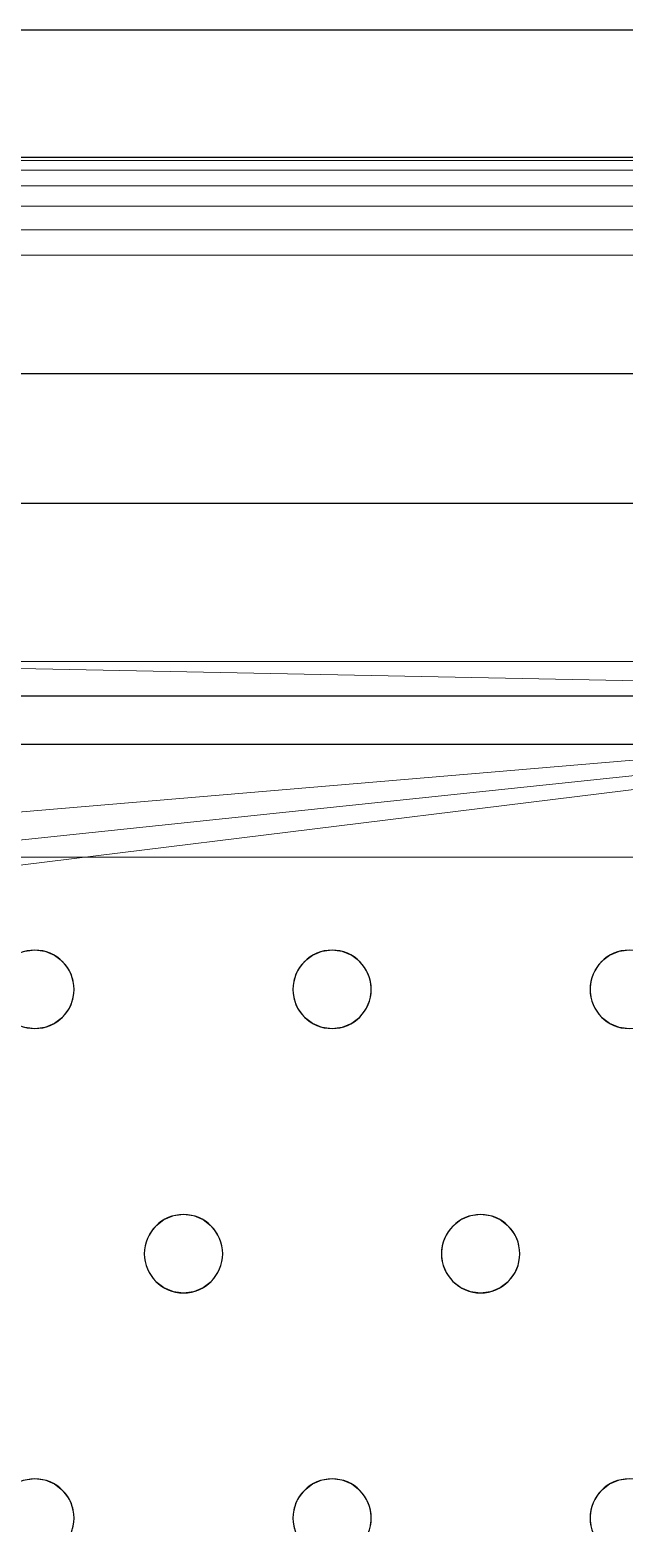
# Model space of a CAD drawing. Header units: millimetres. Extents: x -1 to 1201, y -701 to 1.
# Drawn here: x 938.3 to 998.9, y -152.5 to 0 of the extents above; entities that cross this region are included whole.
import ezdxf

# ---------------------------------------------------------------- set-up
doc = ezdxf.new("R2010")
doc.units = ezdxf.units.MM
for name, color, linetype in [('IQ_200_2D', 1, 'Continuous'), ('IQ_200_3D', 1, 'Continuous'), ('IQ_204_2D', 7, 'Continuous')]:
    doc.layers.add(name, color=color, linetype=linetype)

msp = doc.modelspace()

# ---------------------------------------------------------------- linework, layer by layer
at = {"layer": 'IQ_200_2D', "linetype": 'Continuous'}
msp.add_line((0, 0), (1200, 0), dxfattribs=at)
at = {"layer": 'IQ_200_3D', "lineweight": 18}
for points in [[(1144.5, -64.5, 750), (55.5, -64.5, 750), (55.5, -84.5, 750), (1144.5, -84.5, 750)], [(1144.5, -84.5, 650), (55.5, -84.5, 650), (55.5, -64.5, 650), (1144.5, -64.5, 650)], [(1144.5, -64.5, 650), (55.5, -64.5, 650), (55.5, -64.5, 750), (1144.5, -64.5, 750)], [(1075.65, -73, 890), (1075.65, -73, 888), (645.45, -73, 888), (645.45, -73, 890)], [(1144.5, -84.5, 750), (55.5, -84.5, 750), (55.5, -84.5, 650), (1144.5, -84.5, 650)]]:
    msp.add_3dface(points, dxfattribs=at)
for points, invisible_edges in [([(1075.65, -73, 890), (645.45, -73, 890), (847.78, -94, 890), (878.12, -94, 890)], 14), ([(847.78, -94, 888), (645.45, -73, 888), (1075.65, -73, 888), (878.12, -94, 888)], 13), ([(1075.65, -73, 890), (878.12, -94, 890), (908.45, -94, 890), (938.78, -94, 890)], 15), ([(908.45, -94, 888), (878.12, -94, 888), (1075.65, -73, 888), (938.78, -94, 888)], 15), ([(1075.65, -73, 890), (938.78, -94, 890), (969.12, -94, 890), (999.45, -94, 890)], 15), ([(969.12, -94, 888), (938.78, -94, 888), (1075.65, -73, 888), (999.45, -94, 888)], 15), ([(908.45, -94, 890), (909.49, -94.14, 890), (937.75, -94.14, 890), (938.78, -94, 890)], 10), ([(937.75, -94.14, 888), (909.49, -94.14, 888), (908.45, -94, 888), (938.78, -94, 888)], 5), ([(937.75, -94.14, 888), (938.78, -94, 888), (938.78, -94, 890), (937.75, -94.14, 890)], 10), ([(938.78, -94, 890), (939.82, -94.14, 890), (968.08, -94.14, 890), (969.12, -94, 890)], 10), ([(968.08, -94.14, 888), (939.82, -94.14, 888), (938.78, -94, 888), (969.12, -94, 888)], 5), ([(938.78, -94, 888), (939.82, -94.14, 888), (939.82, -94.14, 890), (938.78, -94, 890)], 10), ([(939.82, -94.14, 890), (940.78, -94.54, 890), (967.12, -94.54, 890), (968.08, -94.14, 890)], 10), ([(940.78, -94.54, 888), (939.82, -94.14, 888), (967.12, -94.54, 888), (966.29, -95.17, 888)], 10), ([(967.12, -94.54, 888), (939.82, -94.14, 888), (968.08, -94.14, 888)], 3), ([(940.78, -94.54, 890), (939.82, -94.14, 890), (939.82, -94.14, 888), (940.78, -94.54, 888)], 10), ([(940.78, -94.54, 890), (941.61, -95.17, 890), (966.29, -95.17, 890), (967.12, -94.54, 890)], 10), ([(941.61, -95.17, 888), (940.78, -94.54, 888), (966.29, -95.17, 888), (965.65, -96, 888)], 10), ([(941.61, -95.17, 890), (940.78, -94.54, 890), (940.78, -94.54, 888), (941.61, -95.17, 888)], 10), ([(967.12, -94.54, 890), (966.29, -95.17, 890), (966.29, -95.17, 888), (967.12, -94.54, 888)], 10), ([(968.08, -94.14, 890), (967.12, -94.54, 890), (967.12, -94.54, 888), (968.08, -94.14, 888)], 10), ([(968.08, -94.14, 888), (969.12, -94, 888), (969.12, -94, 890), (968.08, -94.14, 890)], 10), ([(969.12, -94, 890), (970.15, -94.14, 890), (998.42, -94.14, 890), (999.45, -94, 890)], 10), ([(998.42, -94.14, 888), (970.15, -94.14, 888), (969.12, -94, 888), (999.45, -94, 888)], 5), ([(969.12, -94, 888), (970.15, -94.14, 888), (970.15, -94.14, 890), (969.12, -94, 890)], 10), ([(970.15, -94.14, 890), (971.12, -94.54, 890), (997.45, -94.54, 890), (998.42, -94.14, 890)], 10), ([(971.12, -94.54, 888), (970.15, -94.14, 888), (997.45, -94.54, 888), (996.62, -95.17, 888)], 10), ([(997.45, -94.54, 888), (970.15, -94.14, 888), (998.42, -94.14, 888)], 3), ([(971.12, -94.54, 890), (970.15, -94.14, 890), (970.15, -94.14, 888), (971.12, -94.54, 888)], 10), ([(971.12, -94.54, 890), (971.95, -95.17, 890), (996.62, -95.17, 890), (997.45, -94.54, 890)], 10), ([(971.95, -95.17, 888), (971.12, -94.54, 888), (996.62, -95.17, 888), (995.99, -96, 888)], 10), ([(971.95, -95.17, 890), (971.12, -94.54, 890), (971.12, -94.54, 888), (971.95, -95.17, 888)], 10), ([(997.45, -94.54, 890), (996.62, -95.17, 890), (996.62, -95.17, 888), (997.45, -94.54, 888)], 10), ([(998.42, -94.14, 890), (997.45, -94.54, 890), (997.45, -94.54, 888), (998.42, -94.14, 888)], 10), ([(998.42, -94.14, 888), (999.45, -94, 888), (999.45, -94, 890), (998.42, -94.14, 890)], 10), ([(965.65, -96, 890), (941.61, -95.17, 890), (942.25, -96, 890), (965.25, -96.96, 890)], 5), ([(966.29, -95.17, 890), (941.61, -95.17, 890), (965.65, -96, 890)], 3), ([(942.25, -96, 888), (941.61, -95.17, 888), (965.65, -96, 888), (965.25, -96.96, 888)], 10), ([(942.25, -96, 890), (941.61, -95.17, 890), (941.61, -95.17, 888), (942.25, -96, 888)], 10), ([(965.25, -96.96, 890), (942.25, -96, 890), (942.65, -96.96, 890), (965.12, -98, 890)], 5), ([(965.25, -96.96, 888), (942.65, -96.96, 888), (942.25, -96, 888)], 13), ([(942.65, -96.96, 890), (942.25, -96, 890), (942.25, -96, 888), (942.65, -96.96, 888)], 10), ([(965.65, -96, 890), (965.25, -96.96, 890), (965.25, -96.96, 888), (965.65, -96, 888)], 10), ([(966.29, -95.17, 890), (965.65, -96, 890), (965.65, -96, 888), (966.29, -95.17, 888)], 10), ([(971.95, -95.17, 890), (972.58, -96, 890), (995.99, -96, 890), (996.62, -95.17, 890)], 10), ([(972.58, -96, 888), (971.95, -95.17, 888), (995.99, -96, 888), (995.59, -96.96, 888)], 10), ([(972.58, -96, 890), (971.95, -95.17, 890), (971.95, -95.17, 888), (972.58, -96, 888)], 10), ([(972.58, -96, 890), (972.98, -96.96, 890), (995.59, -96.96, 890), (995.99, -96, 890)], 10), ([(972.98, -96.96, 888), (972.58, -96, 888), (995.59, -96.96, 888), (995.45, -98, 888)], 10), ([(972.98, -96.96, 890), (972.58, -96, 890), (972.58, -96, 888), (972.98, -96.96, 888)], 10), ([(995.99, -96, 890), (995.59, -96.96, 890), (995.59, -96.96, 888), (995.99, -96, 888)], 10), ([(996.62, -95.17, 890), (995.99, -96, 890), (995.99, -96, 888), (996.62, -95.17, 888)], 10), ([(965.12, -98, 890), (942.65, -96.96, 890), (942.78, -98, 890), (965.25, -99.04, 890)], 5), ([(942.65, -96.96, 888), (965.25, -96.96, 888), (965.12, -98, 888), (942.78, -98, 888)], 5), ([(942.78, -98, 890), (942.65, -96.96, 890), (942.65, -96.96, 888), (942.78, -98, 888)], 2), ([(965.25, -96.96, 890), (965.12, -98, 890), (965.12, -98, 888), (965.25, -96.96, 888)], 8), ([(995.45, -98, 890), (972.98, -96.96, 890), (973.12, -98, 890), (995.59, -99.04, 890)], 5), ([(972.98, -96.96, 890), (995.45, -98, 890), (995.59, -96.96, 890)], 13), ([(973.12, -98, 888), (972.98, -96.96, 888), (995.45, -98, 888), (995.59, -99.04, 888)], 10), ([(973.12, -98, 890), (972.98, -96.96, 890), (972.98, -96.96, 888), (973.12, -98, 888)], 2), ([(995.59, -96.96, 890), (995.45, -98, 890), (995.45, -98, 888), (995.59, -96.96, 888)], 8), ([(942.25, -100, 890), (953.95, -121, 890), (965.65, -100, 890), (942.65, -99.04, 890)], 7), ([(965.65, -100, 888), (953.95, -121, 888), (942.25, -100, 888), (942.65, -99.04, 888)], 11), ([(942.25, -100, 890), (942.65, -99.04, 890), (942.65, -99.04, 888), (942.25, -100, 888)], 10), ([(965.25, -99.04, 890), (942.78, -98, 890), (942.65, -99.04, 890), (965.65, -100, 890)], 5), ([(942.78, -98, 888), (965.12, -98, 888), (965.25, -99.04, 888), (942.65, -99.04, 888)], 5), ([(942.65, -99.04, 890), (942.78, -98, 890), (942.78, -98, 888), (942.65, -99.04, 888)], 8), ([(965.65, -100, 888), (942.65, -99.04, 888), (965.25, -99.04, 888)], 3), ([(965.12, -98, 890), (965.25, -99.04, 890), (965.25, -99.04, 888), (965.12, -98, 888)], 2), ([(965.25, -99.04, 890), (965.65, -100, 890), (965.65, -100, 888), (965.25, -99.04, 888)], 10), ([(995.99, -100, 890), (972.98, -99.04, 890), (972.58, -100, 890), (984.28, -121, 890)], 13), ([(995.99, -100, 888), (984.28, -121, 888), (972.58, -100, 888), (972.98, -99.04, 888)], 11), ([(972.58, -100, 890), (972.98, -99.04, 890), (972.98, -99.04, 888), (972.58, -100, 888)], 10), ([(995.59, -99.04, 890), (973.12, -98, 890), (972.98, -99.04, 890), (995.99, -100, 890)], 5), ([(972.98, -99.04, 888), (973.12, -98, 888), (995.59, -99.04, 888), (995.99, -100, 888)], 10), ([(972.98, -99.04, 890), (973.12, -98, 890), (973.12, -98, 888), (972.98, -99.04, 888)], 8), ([(995.45, -98, 890), (995.59, -99.04, 890), (995.59, -99.04, 888), (995.45, -98, 888)], 2), ([(995.59, -99.04, 890), (995.99, -100, 890), (995.99, -100, 888), (995.59, -99.04, 888)], 10), ([(953.95, -121, 890), (942.25, -100, 890), (941.61, -100.83, 890)], 13), ([(953.95, -121, 888), (952.92, -121.14, 888), (941.61, -100.83, 888), (942.25, -100, 888)], 10), ([(941.61, -100.83, 890), (942.25, -100, 890), (942.25, -100, 888), (941.61, -100.83, 888)], 10), ([(966.29, -100.83, 890), (965.65, -100, 890), (953.95, -121, 890), (954.99, -121.14, 890)], 10), ([(966.29, -100.83, 888), (954.99, -121.14, 888), (953.95, -121, 888), (965.65, -100, 888)], 5), ([(965.65, -100, 890), (966.29, -100.83, 890), (966.29, -100.83, 888), (965.65, -100, 888)], 10), ([(984.28, -121, 890), (972.58, -100, 890), (971.95, -100.83, 890)], 13), ([(971.95, -100.83, 888), (972.58, -100, 888), (984.28, -121, 888)], 14), ([(971.95, -100.83, 890), (972.58, -100, 890), (972.58, -100, 888), (971.95, -100.83, 888)], 10), ([(984.28, -121, 890), (985.32, -121.14, 890), (996.62, -100.83, 890), (995.99, -100, 890)], 10), ([(984.28, -121, 888), (995.99, -100, 888), (996.62, -100.83, 888)], 13), ([(995.99, -100, 890), (996.62, -100.83, 890), (996.62, -100.83, 888), (995.99, -100, 888)], 10), ([(926.45, -122.17, 888), (925.62, -121.54, 888), (937.75, -101.86, 888), (938.78, -102, 888)], 10), ([(926.45, -122.17, 890), (927.08, -123, 890), (938.78, -102, 890), (937.75, -101.86, 890)], 10), ([(927.08, -123, 888), (926.45, -122.17, 888), (938.78, -102, 888), (950.49, -123, 888)], 14), ([(927.08, -123, 890), (950.09, -123.96, 890), (950.49, -123, 890), (938.78, -102, 890)], 13), ([(938.78, -102, 888), (937.75, -101.86, 888), (937.75, -101.86, 890), (938.78, -102, 890)], 10), ([(951.12, -122.17, 890), (939.82, -101.86, 890), (938.78, -102, 890), (950.49, -123, 890)], 5), ([(939.82, -101.86, 888), (951.95, -121.54, 888), (951.12, -122.17, 888), (938.78, -102, 888)], 5), ([(939.82, -101.86, 888), (938.78, -102, 888), (938.78, -102, 890), (939.82, -101.86, 890)], 10), ([(951.12, -122.17, 888), (950.49, -123, 888), (938.78, -102, 888)], 14), ([(940.78, -101.46, 890), (939.82, -101.86, 890), (951.95, -121.54, 890), (952.92, -121.14, 890)], 10), ([(951.95, -121.54, 888), (939.82, -101.86, 888), (940.78, -101.46, 888)], 13), ([(939.82, -101.86, 890), (940.78, -101.46, 890), (940.78, -101.46, 888), (939.82, -101.86, 888)], 10), ([(951.95, -121.54, 890), (939.82, -101.86, 890), (951.12, -122.17, 890)], 3), ([(952.92, -121.14, 890), (953.95, -121, 890), (941.61, -100.83, 890), (940.78, -101.46, 890)], 10), ([(952.92, -121.14, 888), (951.95, -121.54, 888), (940.78, -101.46, 888), (941.61, -100.83, 888)], 10), ([(940.78, -101.46, 890), (941.61, -100.83, 890), (941.61, -100.83, 888), (940.78, -101.46, 888)], 10), ([(954.99, -121.14, 890), (955.95, -121.54, 890), (967.12, -101.46, 890), (966.29, -100.83, 890)], 10), ([(954.99, -121.14, 888), (966.29, -100.83, 888), (967.12, -101.46, 888)], 13), ([(955.95, -121.54, 888), (954.99, -121.14, 888), (967.12, -101.46, 888), (968.08, -101.86, 888)], 10), ([(955.95, -121.54, 890), (956.78, -122.17, 890), (968.08, -101.86, 890), (967.12, -101.46, 890)], 10), ([(956.78, -122.17, 888), (955.95, -121.54, 888), (968.08, -101.86, 888), (969.12, -102, 888)], 10), ([(956.78, -122.17, 890), (957.42, -123, 890), (969.12, -102, 890), (968.08, -101.86, 890)], 10), ([(956.78, -122.17, 888), (969.12, -102, 888), (957.42, -123, 888)], 3), ([(957.42, -123, 890), (980.42, -123.96, 890), (980.82, -123, 890), (969.12, -102, 890)], 13), ([(969.12, -102, 888), (981.46, -122.17, 888), (980.82, -123, 888), (957.42, -123, 888)], 13), ([(966.29, -100.83, 890), (967.12, -101.46, 890), (967.12, -101.46, 888), (966.29, -100.83, 888)], 10), ([(967.12, -101.46, 890), (968.08, -101.86, 890), (968.08, -101.86, 888), (967.12, -101.46, 888)], 10), ([(969.12, -102, 888), (968.08, -101.86, 888), (968.08, -101.86, 890), (969.12, -102, 890)], 10), ([(981.46, -122.17, 890), (970.15, -101.86, 890), (969.12, -102, 890), (980.82, -123, 890)], 5), ([(970.15, -101.86, 888), (982.28, -121.54, 888), (981.46, -122.17, 888), (969.12, -102, 888)], 5), ([(970.15, -101.86, 888), (969.12, -102, 888), (969.12, -102, 890), (970.15, -101.86, 890)], 10), ([(971.12, -101.46, 890), (970.15, -101.86, 890), (982.28, -121.54, 890), (983.25, -121.14, 890)], 10), ([(971.12, -101.46, 888), (983.25, -121.14, 888), (982.28, -121.54, 888), (970.15, -101.86, 888)], 5), ([(970.15, -101.86, 890), (971.12, -101.46, 890), (971.12, -101.46, 888), (970.15, -101.86, 888)], 10), ([(982.28, -121.54, 890), (970.15, -101.86, 890), (981.46, -122.17, 890)], 3), ([(983.25, -121.14, 890), (984.28, -121, 890), (971.95, -100.83, 890), (971.12, -101.46, 890)], 10), ([(971.95, -100.83, 888), (984.28, -121, 888), (983.25, -121.14, 888), (971.12, -101.46, 888)], 5), ([(971.12, -101.46, 890), (971.95, -100.83, 890), (971.95, -100.83, 888), (971.12, -101.46, 888)], 10), ([(985.32, -121.14, 888), (984.28, -121, 888), (996.62, -100.83, 888), (997.45, -101.46, 888)], 10), ([(985.32, -121.14, 890), (986.28, -121.54, 890), (997.45, -101.46, 890), (996.62, -100.83, 890)], 10), ([(986.28, -121.54, 888), (985.32, -121.14, 888), (997.45, -101.46, 888), (998.42, -101.86, 888)], 10), ([(986.28, -121.54, 890), (987.11, -122.17, 890), (998.42, -101.86, 890), (997.45, -101.46, 890)], 10), ([(987.11, -122.17, 888), (986.28, -121.54, 888), (998.42, -101.86, 888), (999.45, -102, 888)], 10), ([(987.11, -122.17, 890), (987.75, -123, 890), (999.45, -102, 890), (998.42, -101.86, 890)], 10), ([(987.75, -123, 888), (987.11, -122.17, 888), (999.45, -102, 888), (1011.15, -123, 888)], 14), ([(987.75, -123, 890), (1010.75, -123.96, 890), (1011.15, -123, 890), (999.45, -102, 890)], 13), ([(996.62, -100.83, 890), (997.45, -101.46, 890), (997.45, -101.46, 888), (996.62, -100.83, 888)], 10), ([(997.45, -101.46, 890), (998.42, -101.86, 890), (998.42, -101.86, 888), (997.45, -101.46, 888)], 10), ([(999.45, -102, 888), (998.42, -101.86, 888), (998.42, -101.86, 890), (999.45, -102, 890)], 10), ([(951.95, -121.54, 890), (951.12, -122.17, 890), (951.12, -122.17, 888), (951.95, -121.54, 888)], 10), ([(952.92, -121.14, 890), (951.95, -121.54, 890), (951.95, -121.54, 888), (952.92, -121.14, 888)], 10), ([(952.92, -121.14, 888), (953.95, -121, 888), (953.95, -121, 890), (952.92, -121.14, 890)], 10), ([(953.95, -121, 888), (954.99, -121.14, 888), (954.99, -121.14, 890), (953.95, -121, 890)], 10), ([(955.95, -121.54, 890), (954.99, -121.14, 890), (954.99, -121.14, 888), (955.95, -121.54, 888)], 10), ([(956.78, -122.17, 890), (955.95, -121.54, 890), (955.95, -121.54, 888), (956.78, -122.17, 888)], 10), ([(982.28, -121.54, 890), (981.46, -122.17, 890), (981.46, -122.17, 888), (982.28, -121.54, 888)], 10), ([(983.25, -121.14, 890), (982.28, -121.54, 890), (982.28, -121.54, 888), (983.25, -121.14, 888)], 10), ([(983.25, -121.14, 888), (984.28, -121, 888), (984.28, -121, 890), (983.25, -121.14, 890)], 10), ([(984.28, -121, 888), (985.32, -121.14, 888), (985.32, -121.14, 890), (984.28, -121, 890)], 10), ([(986.28, -121.54, 890), (985.32, -121.14, 890), (985.32, -121.14, 888), (986.28, -121.54, 888)], 10), ([(987.11, -122.17, 890), (986.28, -121.54, 890), (986.28, -121.54, 888), (987.11, -122.17, 888)], 10), ([(950.09, -123.96, 890), (927.08, -123, 890), (927.48, -123.96, 890), (949.95, -125, 890)], 5), ([(927.48, -123.96, 888), (927.08, -123, 888), (950.09, -123.96, 888), (949.95, -125, 888)], 10), ([(927.08, -123, 888), (950.49, -123, 888), (950.09, -123.96, 888)], 13), ([(950.49, -123, 890), (950.09, -123.96, 890), (950.09, -123.96, 888), (950.49, -123, 888)], 10), ([(951.12, -122.17, 890), (950.49, -123, 890), (950.49, -123, 888), (951.12, -122.17, 888)], 10), ([(957.42, -123, 890), (956.78, -122.17, 890), (956.78, -122.17, 888), (957.42, -123, 888)], 10), ([(980.42, -123.96, 890), (957.42, -123, 890), (957.81, -123.96, 890)], 13), ([(980.42, -123.96, 888), (957.81, -123.96, 888), (957.42, -123, 888), (980.82, -123, 888)], 5), ([(957.81, -123.96, 890), (957.42, -123, 890), (957.42, -123, 888), (957.81, -123.96, 888)], 10), ([(980.82, -123, 890), (980.42, -123.96, 890), (980.42, -123.96, 888), (980.82, -123, 888)], 10), ([(981.46, -122.17, 890), (980.82, -123, 890), (980.82, -123, 888), (981.46, -122.17, 888)], 10), ([(987.75, -123, 890), (987.11, -122.17, 890), (987.11, -122.17, 888), (987.75, -123, 888)], 10), ([(988.15, -123.96, 890), (1010.62, -125, 890), (1010.75, -123.96, 890), (987.75, -123, 890)], 5), ([(1010.75, -123.96, 888), (988.15, -123.96, 888), (987.75, -123, 888), (1011.15, -123, 888)], 5), ([(988.15, -123.96, 890), (987.75, -123, 890), (987.75, -123, 888), (988.15, -123.96, 888)], 10), ([(949.95, -125, 890), (927.48, -123.96, 890), (927.62, -125, 890)], 13), ([(927.62, -125, 888), (927.48, -123.96, 888), (949.95, -125, 888), (950.09, -126.04, 888)], 10), ([(927.62, -125, 890), (927.48, -126.04, 890), (950.09, -126.04, 890), (949.95, -125, 890)], 10), ([(927.48, -126.04, 888), (927.62, -125, 888), (950.09, -126.04, 888), (950.49, -127, 888)], 10), ([(950.09, -123.96, 890), (949.95, -125, 890), (949.95, -125, 888), (950.09, -123.96, 888)], 8), ([(949.95, -125, 890), (950.09, -126.04, 890), (950.09, -126.04, 888), (949.95, -125, 888)], 2), ([(980.28, -125, 890), (980.42, -123.96, 890), (957.81, -123.96, 890), (957.95, -125, 890)], 10), ([(980.28, -125, 888), (957.95, -125, 888), (957.81, -123.96, 888), (980.42, -123.96, 888)], 5), ([(957.95, -125, 890), (957.81, -123.96, 890), (957.81, -123.96, 888), (957.95, -125, 888)], 2), ([(980.42, -126.04, 890), (980.28, -125, 890), (957.95, -125, 890), (957.81, -126.04, 890)], 10), ([(980.42, -126.04, 888), (957.81, -126.04, 888), (957.95, -125, 888), (980.28, -125, 888)], 5), ([(957.81, -126.04, 890), (957.95, -125, 890), (957.95, -125, 888), (957.81, -126.04, 888)], 8), ([(980.42, -123.96, 890), (980.28, -125, 890), (980.28, -125, 888), (980.42, -123.96, 888)], 8), ([(980.28, -125, 890), (980.42, -126.04, 890), (980.42, -126.04, 888), (980.28, -125, 888)], 2), ([(1010.62, -125, 890), (988.15, -123.96, 890), (988.28, -125, 890), (1010.75, -126.04, 890)], 5), ([(988.15, -123.96, 888), (1010.75, -123.96, 888), (1010.62, -125, 888), (988.28, -125, 888)], 5), ([(988.28, -125, 890), (988.15, -123.96, 890), (988.15, -123.96, 888), (988.28, -125, 888)], 2), ([(1010.75, -126.04, 890), (988.28, -125, 890), (988.15, -126.04, 890)], 13), ([(988.28, -125, 888), (1010.62, -125, 888), (1010.75, -126.04, 888), (988.15, -126.04, 888)], 5), ([(988.15, -126.04, 890), (988.28, -125, 890), (988.28, -125, 888), (988.15, -126.04, 888)], 8), ([(927.48, -126.04, 890), (927.08, -127, 890), (950.49, -127, 890), (950.09, -126.04, 890)], 10), ([(950.49, -127, 888), (927.08, -127, 888), (927.48, -126.04, 888)], 13), ([(950.09, -126.04, 890), (950.49, -127, 890), (950.49, -127, 888), (950.09, -126.04, 888)], 10), ([(957.81, -126.04, 890), (957.42, -127, 890), (980.82, -127, 890), (980.42, -126.04, 890)], 10), ([(980.82, -127, 888), (957.42, -127, 888), (957.81, -126.04, 888), (980.42, -126.04, 888)], 5), ([(957.42, -127, 890), (957.81, -126.04, 890), (957.81, -126.04, 888), (957.42, -127, 888)], 10), ([(980.42, -126.04, 890), (980.82, -127, 890), (980.82, -127, 888), (980.42, -126.04, 888)], 10), ([(988.15, -126.04, 890), (987.75, -127, 890), (1011.15, -127, 890), (1010.75, -126.04, 890)], 10), ([(1011.15, -127, 888), (987.75, -127, 888), (988.15, -126.04, 888), (1010.75, -126.04, 888)], 5), ([(987.75, -127, 890), (988.15, -126.04, 890), (988.15, -126.04, 888), (987.75, -127, 888)], 10), ([(926.45, -127.83, 890), (925.62, -128.46, 890), (937.75, -148.14, 890), (938.78, -148, 890)], 10), ([(927.08, -127, 890), (926.45, -127.83, 890), (938.78, -148, 890), (950.49, -127, 890)], 14), ([(926.45, -127.83, 888), (927.08, -127, 888), (938.78, -148, 888), (937.75, -148.14, 888)], 10), ([(950.49, -127, 888), (951.12, -127.83, 888), (938.78, -148, 888), (927.08, -127, 888)], 14), ([(951.12, -127.83, 890), (950.49, -127, 890), (938.78, -148, 890)], 14), ([(939.82, -148.14, 890), (951.95, -128.46, 890), (951.12, -127.83, 890), (938.78, -148, 890)], 5), ([(951.12, -127.83, 888), (951.95, -128.46, 888), (939.82, -148.14, 888), (938.78, -148, 888)], 10), ([(950.49, -127, 890), (951.12, -127.83, 890), (951.12, -127.83, 888), (950.49, -127, 888)], 10), ([(951.12, -127.83, 890), (951.95, -128.46, 890), (951.95, -128.46, 888), (951.12, -127.83, 888)], 10), ([(968.08, -148.14, 890), (969.12, -148, 890), (956.78, -127.83, 890), (955.95, -128.46, 890)], 10), ([(968.08, -148.14, 888), (955.95, -128.46, 888), (956.78, -127.83, 888), (969.12, -148, 888)], 5), ([(955.95, -128.46, 890), (956.78, -127.83, 890), (956.78, -127.83, 888), (955.95, -128.46, 888)], 10), ([(957.42, -127, 890), (956.78, -127.83, 890), (969.12, -148, 890), (980.82, -127, 890)], 14), ([(969.12, -148, 888), (956.78, -127.83, 888), (957.42, -127, 888), (980.82, -127, 888)], 13), ([(956.78, -127.83, 890), (957.42, -127, 890), (957.42, -127, 888), (956.78, -127.83, 888)], 10), ([(981.46, -127.83, 890), (980.82, -127, 890), (969.12, -148, 890)], 14), ([(980.82, -127, 888), (981.46, -127.83, 888), (969.12, -148, 888)], 14), ([(970.15, -148.14, 890), (982.28, -128.46, 890), (981.46, -127.83, 890), (969.12, -148, 890)], 5), ([(981.46, -127.83, 888), (982.28, -128.46, 888), (970.15, -148.14, 888), (969.12, -148, 888)], 10), ([(980.82, -127, 890), (981.46, -127.83, 890), (981.46, -127.83, 888), (980.82, -127, 888)], 10), ([(981.46, -127.83, 890), (982.28, -128.46, 890), (982.28, -128.46, 888), (981.46, -127.83, 888)], 10), ([(987.11, -127.83, 890), (986.28, -128.46, 890), (998.42, -148.14, 890), (999.45, -148, 890)], 10), ([(998.42, -148.14, 888), (986.28, -128.46, 888), (987.11, -127.83, 888), (999.45, -148, 888)], 5), ([(986.28, -128.46, 890), (987.11, -127.83, 890), (987.11, -127.83, 888), (986.28, -128.46, 888)], 10), ([(987.75, -127, 890), (987.11, -127.83, 890), (999.45, -148, 890), (1011.15, -127, 890)], 14), ([(999.45, -148, 888), (987.11, -127.83, 888), (987.75, -127, 888), (1011.15, -127, 888)], 13), ([(987.11, -127.83, 890), (987.75, -127, 890), (987.75, -127, 888), (987.11, -127.83, 888)], 10), ([(940.78, -148.54, 890), (952.92, -128.86, 890), (951.95, -128.46, 890), (939.82, -148.14, 890)], 5), ([(940.78, -148.54, 888), (939.82, -148.14, 888), (951.95, -128.46, 888), (952.92, -128.86, 888)], 10), ([(941.61, -149.17, 890), (953.95, -129, 890), (952.92, -128.86, 890), (940.78, -148.54, 890)], 5), ([(941.61, -149.17, 888), (940.78, -148.54, 888), (952.92, -128.86, 888), (953.95, -129, 888)], 10), ([(942.25, -150, 890), (965.65, -150, 890), (953.95, -129, 890), (941.61, -149.17, 890)], 7), ([(953.95, -129, 888), (965.65, -150, 888), (942.25, -150, 888), (941.61, -149.17, 888)], 11), ([(951.95, -128.46, 890), (952.92, -128.86, 890), (952.92, -128.86, 888), (951.95, -128.46, 888)], 10), ([(953.95, -129, 888), (952.92, -128.86, 888), (952.92, -128.86, 890), (953.95, -129, 890)], 10), ([(966.29, -149.17, 890), (954.99, -128.86, 890), (953.95, -129, 890), (965.65, -150, 890)], 5), ([(954.99, -128.86, 888), (967.12, -148.54, 888), (966.29, -149.17, 888), (953.95, -129, 888)], 5), ([(954.99, -128.86, 888), (953.95, -129, 888), (953.95, -129, 890), (954.99, -128.86, 890)], 10), ([(966.29, -149.17, 888), (965.65, -150, 888), (953.95, -129, 888)], 14), ([(955.95, -128.46, 890), (954.99, -128.86, 890), (967.12, -148.54, 890), (968.08, -148.14, 890)], 10), ([(955.95, -128.46, 888), (968.08, -148.14, 888), (967.12, -148.54, 888), (954.99, -128.86, 888)], 5), ([(954.99, -128.86, 890), (955.95, -128.46, 890), (955.95, -128.46, 888), (954.99, -128.86, 888)], 10), ([(954.99, -128.86, 890), (966.29, -149.17, 890), (967.12, -148.54, 890)], 13), ([(971.12, -148.54, 890), (983.25, -128.86, 890), (982.28, -128.46, 890), (970.15, -148.14, 890)], 5), ([(971.12, -148.54, 888), (970.15, -148.14, 888), (982.28, -128.46, 888)], 14), ([(983.25, -128.86, 888), (971.95, -149.17, 888), (971.12, -148.54, 888), (982.28, -128.46, 888)], 5), ([(971.95, -149.17, 890), (984.28, -129, 890), (983.25, -128.86, 890), (971.12, -148.54, 890)], 5), ([(984.28, -129, 888), (972.58, -150, 888), (971.95, -149.17, 888), (983.25, -128.86, 888)], 5), ([(972.58, -150, 890), (995.99, -150, 890), (984.28, -129, 890), (971.95, -149.17, 890)], 7), ([(995.99, -150, 888), (972.58, -150, 888), (984.28, -129, 888), (996.62, -149.17, 888)], 7), ([(982.28, -128.46, 890), (983.25, -128.86, 890), (983.25, -128.86, 888), (982.28, -128.46, 888)], 10), ([(984.28, -129, 888), (983.25, -128.86, 888), (983.25, -128.86, 890), (984.28, -129, 890)], 10), ([(996.62, -149.17, 890), (985.32, -128.86, 890), (984.28, -129, 890), (995.99, -150, 890)], 5), ([(996.62, -149.17, 888), (984.28, -129, 888), (985.32, -128.86, 888), (997.45, -148.54, 888)], 5), ([(985.32, -128.86, 888), (984.28, -129, 888), (984.28, -129, 890), (985.32, -128.86, 890)], 10), ([(986.28, -128.46, 890), (985.32, -128.86, 890), (997.45, -148.54, 890), (998.42, -148.14, 890)], 10), ([(997.45, -148.54, 888), (985.32, -128.86, 888), (986.28, -128.46, 888), (998.42, -148.14, 888)], 5), ([(985.32, -128.86, 890), (986.28, -128.46, 890), (986.28, -128.46, 888), (985.32, -128.86, 888)], 10), ([(985.32, -128.86, 890), (996.62, -149.17, 890), (997.45, -148.54, 890)], 13), ([(937.75, -148.14, 888), (938.78, -148, 888), (938.78, -148, 890), (937.75, -148.14, 890)], 10), ([(938.78, -148, 888), (939.82, -148.14, 888), (939.82, -148.14, 890), (938.78, -148, 890)], 10), ([(940.78, -148.54, 890), (939.82, -148.14, 890), (939.82, -148.14, 888), (940.78, -148.54, 888)], 10), ([(941.61, -149.17, 890), (940.78, -148.54, 890), (940.78, -148.54, 888), (941.61, -149.17, 888)], 10), ([(942.25, -150, 890), (941.61, -149.17, 890), (941.61, -149.17, 888), (942.25, -150, 888)], 10), ([(966.29, -149.17, 890), (965.65, -150, 890), (965.65, -150, 888), (966.29, -149.17, 888)], 10), ([(967.12, -148.54, 890), (966.29, -149.17, 890), (966.29, -149.17, 888), (967.12, -148.54, 888)], 10), ([(968.08, -148.14, 890), (967.12, -148.54, 890), (967.12, -148.54, 888), (968.08, -148.14, 888)], 10), ([(968.08, -148.14, 888), (969.12, -148, 888), (969.12, -148, 890), (968.08, -148.14, 890)], 10), ([(969.12, -148, 888), (970.15, -148.14, 888), (970.15, -148.14, 890), (969.12, -148, 890)], 10), ([(971.12, -148.54, 890), (970.15, -148.14, 890), (970.15, -148.14, 888), (971.12, -148.54, 888)], 10), ([(971.95, -149.17, 890), (971.12, -148.54, 890), (971.12, -148.54, 888), (971.95, -149.17, 888)], 10), ([(972.58, -150, 890), (971.95, -149.17, 890), (971.95, -149.17, 888), (972.58, -150, 888)], 10), ([(996.62, -149.17, 890), (995.99, -150, 890), (995.99, -150, 888), (996.62, -149.17, 888)], 10), ([(997.45, -148.54, 890), (996.62, -149.17, 890), (996.62, -149.17, 888), (997.45, -148.54, 888)], 10), ([(998.42, -148.14, 890), (997.45, -148.54, 890), (997.45, -148.54, 888), (998.42, -148.14, 888)], 10), ([(998.42, -148.14, 888), (999.45, -148, 888), (999.45, -148, 890), (998.42, -148.14, 890)], 10), ([(965.25, -150.96, 890), (942.25, -150, 890), (942.65, -150.96, 890), (965.12, -152, 890)], 5), ([(965.65, -150, 890), (942.25, -150, 890), (965.25, -150.96, 890)], 3), ([(965.25, -150.96, 888), (942.65, -150.96, 888), (942.25, -150, 888), (965.65, -150, 888)], 5), ([(942.65, -150.96, 890), (942.25, -150, 890), (942.25, -150, 888), (942.65, -150.96, 888)], 10), ([(965.12, -152, 890), (942.65, -150.96, 890), (942.78, -152, 890), (965.25, -153.04, 890)], 5), ([(942.78, -152, 888), (942.65, -150.96, 888), (965.12, -152, 888), (965.25, -153.04, 888)], 10), ([(965.12, -152, 888), (942.65, -150.96, 888), (965.25, -150.96, 888)], 3), ([(942.78, -152, 890), (942.65, -150.96, 890), (942.65, -150.96, 888), (942.78, -152, 888)], 2), ([(965.25, -150.96, 890), (965.12, -152, 890), (965.12, -152, 888), (965.25, -150.96, 888)], 8), ([(965.65, -150, 890), (965.25, -150.96, 890), (965.25, -150.96, 888), (965.65, -150, 888)], 10), ([(995.59, -150.96, 890), (972.58, -150, 890), (972.98, -150.96, 890), (995.45, -152, 890)], 5), ([(972.58, -150, 890), (995.59, -150.96, 890), (995.99, -150, 890)], 13), ([(995.59, -150.96, 888), (972.98, -150.96, 888), (972.58, -150, 888), (995.99, -150, 888)], 5), ([(972.98, -150.96, 890), (972.58, -150, 890), (972.58, -150, 888), (972.98, -150.96, 888)], 10), ([(995.45, -152, 890), (972.98, -150.96, 890), (973.12, -152, 890), (995.59, -153.04, 890)], 5), ([(973.12, -152, 888), (972.98, -150.96, 888), (995.45, -152, 888), (995.59, -153.04, 888)], 10), ([(972.98, -150.96, 888), (995.59, -150.96, 888), (995.45, -152, 888)], 13), ([(973.12, -152, 890), (972.98, -150.96, 890), (972.98, -150.96, 888), (973.12, -152, 888)], 2), ([(995.59, -150.96, 890), (995.45, -152, 890), (995.45, -152, 888), (995.59, -150.96, 888)], 8), ([(995.99, -150, 890), (995.59, -150.96, 890), (995.59, -150.96, 888), (995.99, -150, 888)], 10), ([(965.25, -153.04, 890), (942.78, -152, 890), (942.65, -153.04, 890), (965.65, -154, 890)], 5), ([(942.65, -153.04, 888), (942.78, -152, 888), (965.25, -153.04, 888), (965.65, -154, 888)], 10), ([(942.65, -153.04, 890), (942.78, -152, 890), (942.78, -152, 888), (942.65, -153.04, 888)], 8), ([(965.12, -152, 890), (965.25, -153.04, 890), (965.25, -153.04, 888), (965.12, -152, 888)], 2), ([(995.59, -153.04, 890), (973.12, -152, 890), (972.98, -153.04, 890), (995.99, -154, 890)], 5), ([(972.98, -153.04, 888), (973.12, -152, 888), (995.59, -153.04, 888), (995.99, -154, 888)], 10), ([(972.98, -153.04, 890), (973.12, -152, 890), (973.12, -152, 888), (972.98, -153.04, 888)], 8), ([(995.45, -152, 890), (995.59, -153.04, 890), (995.59, -153.04, 888), (995.45, -152, 888)], 2)]:
    msp.add_3dface(points, dxfattribs=dict(at, invisible_edges=invisible_edges))
at = {"layer": 'IQ_204_2D'}
for p, q in [((0, -13), (1200, -13)), ((90, -35.11), (1110, -35.11)), ((1110, -48.39), (90, -48.39)), ((122.5, -68.03), (1077.5, -68.03)), ((1075.65, -73), (645.45, -73))]:
    msp.add_line(p, q, dxfattribs=at)
for centre, start, end in [((938.78, -98), 360, 180), ((969.12, -98), 0, 180), ((999.45, -98), 360, 180), ((938.78, -98), 180, 360), ((969.12, -98), 180, 360), ((999.45, -98), 180, 360), ((953.95, -125), 0, 180), ((984.28, -125), 360, 180), ((953.95, -125), 180, 360), ((984.28, -125), 180, 360), ((938.78, -152), 360, 180), ((969.12, -152), 0, 180), ((999.45, -152), 360, 180), ((938.78, -152), 180, 360), ((969.12, -152), 180, 360), ((999.45, -152), 180, 360)]:
    msp.add_arc(centre, 4, start, end, dxfattribs=at)

# ---------------------------------------------------------------- meshes
at = {"layer": 'IQ_200_3D', "lineweight": 18}
mesh = msp.add_polyface(dxfattribs=at)
corners = [(1200, 0, 850), (1200, -700, 850), (0, -700, 850), (0, 0, 850), (810.5, -594, 850), (811.56, -602.02, 850), (814.65, -609.5, 850), (819.58, -615.92, 850), (826, -620.85, 850), (833.48, -623.94, 850), (841.5, -625, 850), (1059.5, -625, 850), (1067.52, -623.94, 850), (1075, -620.85, 850), (1081.42, -615.92, 850), (1086.35, -609.5, 850), (1089.44, -602.02, 850), (1090.5, -594, 850), (1090.5, -476, 850), (1089.44, -467.98, 850), (1086.35, -460.5, 850), (1081.42, -454.08, 850), (1075, -449.15, 850), (1067.52, -446.06, 850), (1059.5, -445, 850), (841.5, -445, 850), (833.48, -446.06, 850), (826, -449.15, 850), (819.58, -454.08, 850), (814.65, -460.5, 850), (811.56, -467.98, 850), (810.5, -476, 850)]
mesh.append_faces([[corners[k] for k in face] for face in [(29, 3, 28), (6, 2, 5), (4, 2, 31), (23, 0, 22), (13, 1, 12), (15, 1, 14), (11, 1, 10)]], dxfattribs={"vtx0": -1, "vtx1": -1})
mesh.append_faces([[corners[k] for k in face] for face in [(3, 29, 30, 2), (2, 30, 31), (0, 25, 26), (2, 6, 7), (2, 9, 10, 1), (0, 20, 21), (1, 18, 19), (1, 15, 16)]], dxfattribs={"vtx0": -1, "vtx2": -1})
mesh.append_faces([[corners[k] for k in face] for face in [(27, 28, 3), (4, 5, 2), (7, 8, 2), (8, 9, 2), (23, 24, 0), (21, 22, 0), (24, 25, 0), (13, 14, 1), (11, 12, 1), (16, 17, 1), (17, 18, 1)]], dxfattribs={"vtx1": -1, "vtx2": -1})
mesh.append_faces([[corners[k] for k in face] for face in [(26, 27, 3, 0), (19, 20, 0, 1)]], dxfattribs={"vtx1": -1, "vtx3": -1})
mesh = msp.add_polyface(dxfattribs=at)
corners = [(1200, 0, 850), (0, 0, 850), (0, 0, 1000), (1200, 0, 1000)]
mesh.append_faces([[corners[k] for k in face] for face in [(0, 1, 2, 3)]])
mesh = msp.add_polyface(dxfattribs=at)
corners = [(1200, 0, 1000), (0, 0, 1000), (0, -13, 1000), (1200, -13, 1000)]
mesh.append_faces([[corners[k] for k in face] for face in [(0, 1, 2, 3)]])
mesh = msp.add_polyface(dxfattribs=at)
corners = [(1200, -13, 1000), (0, -13, 1000), (0, -13, 910), (1200, -13, 910)]
mesh.append_faces([[corners[k] for k in face] for face in [(0, 1, 2, 3)]])
mesh = msp.add_polyface(dxfattribs=at)
corners = [(1200, -23, 900), (1200, -20.41, 900.34), (1200, -18, 901.34), (1200, -15.93, 902.93), (1200, -14.34, 905), (1200, -13.34, 907.41), (1200, -13, 910), (0, -13, 910), (0, -13.34, 907.41), (0, -14.34, 905), (0, -15.93, 902.93), (0, -18, 901.34), (0, -20.41, 900.34), (0, -23, 900)]
mesh.append_faces([[corners[k] for k in face] for face in [(9, 4, 5, 8), (4, 9, 10, 3), (12, 1, 2, 11), (3, 10, 11, 2)]], dxfattribs={"vtx0": -1, "vtx2": -1})
mesh.append_faces([[corners[k] for k in face] for face in [(13, 0, 1, 12)]], dxfattribs={"vtx2": -1})
mesh.append_faces([[corners[k] for k in face] for face in [(5, 6, 7, 8)]], dxfattribs={"vtx3": -1})
mesh = msp.add_polyface(dxfattribs=at)
corners = [(1200, -700, 900), (1200, -23, 900), (0, -23, 900), (0, -700, 900), (90, -35.11, 900), (1110, -35.11, 900), (1129.38, -37.66, 900), (1147.44, -45.15, 900), (1162.95, -57.05, 900), (1174.85, -72.56, 900), (1182.34, -90.62, 900), (1184.89, -110, 900), (1184.89, -610, 900), (1182.34, -629.38, 900), (1174.85, -647.44, 900), (1162.95, -662.95, 900), (1147.44, -674.85, 900), (1129.38, -682.34, 900), (1110, -684.89, 900), (90, -684.89, 900), (70.62, -682.34, 900), (52.56, -674.85, 900), (37.05, -662.95, 900), (25.15, -647.44, 900), (17.66, -629.38, 900), (15.11, -610, 900), (15.11, -110, 900), (17.66, -90.62, 900), (25.15, -72.56, 900), (37.05, -57.05, 900), (52.56, -45.15, 900), (70.62, -37.66, 900)]
mesh.append_faces([[corners[k] for k in face] for face in [(9, 1, 8), (14, 0, 13), (31, 2, 30), (28, 2, 27), (21, 3, 20), (23, 3, 22)]], dxfattribs={"vtx0": -1, "vtx1": -1})
mesh.append_faces([[corners[k] for k in face] for face in [(1, 9, 10), (1, 11, 12, 0), (0, 14, 15), (0, 18, 19, 3), (2, 28, 29), (3, 23, 24)]], dxfattribs={"vtx0": -1, "vtx2": -1})
mesh.append_faces([[corners[k] for k in face] for face in [(10, 11, 1), (5, 6, 1), (7, 8, 1), (6, 7, 1), (12, 13, 0), (15, 16, 0), (17, 18, 0), (16, 17, 0), (31, 4, 2), (29, 30, 2), (26, 27, 2), (21, 22, 3), (19, 20, 3), (24, 25, 3)]], dxfattribs={"vtx1": -1, "vtx2": -1})
mesh.append_faces([[corners[k] for k in face] for face in [(4, 5, 1, 2), (25, 26, 2, 3)]], dxfattribs={"vtx1": -1, "vtx3": -1})
mesh = msp.add_polyface(dxfattribs=at)
corners = [(1110, -48.39, 890), (1110, -35.11, 900), (90, -35.11, 900), (90, -48.39, 890)]
mesh.append_faces([[corners[k] for k in face] for face in [(0, 1, 2, 3)]])
mesh = msp.add_polyface(dxfattribs=at)
corners = [(1110, -48.39, 890), (90, -48.39, 890), (66.42, -53.08, 890), (46.44, -66.44, 890), (33.08, -86.42, 890), (28.39, -110, 890), (28.39, -610, 890), (33.08, -633.58, 890), (46.44, -653.56, 890), (66.42, -666.92, 890), (90, -671.61, 890), (1110, -671.61, 890), (1133.58, -666.92, 890), (1153.56, -653.56, 890), (1166.92, -633.58, 890), (1171.61, -610, 890), (1171.61, -110, 890), (1166.92, -86.42, 890), (1153.56, -66.44, 890), (1133.58, -53.08, 890), (122.5, -418.03, 890), (1077.5, -418.03, 890), (1089.66, -419.63, 890), (1100.98, -424.33, 890), (1110.71, -431.79, 890), (1118.17, -441.52, 890), (1122.87, -452.84, 890), (1124.47, -465, 890), (1124.47, -605, 890), (1122.87, -617.16, 890), (1118.17, -628.48, 890), (1110.71, -638.21, 890), (1100.98, -645.67, 890), (1089.66, -650.37, 890), (1077.5, -651.97, 890), (122.5, -651.97, 890), (110.34, -650.37, 890), (99.02, -645.67, 890), (89.29, -638.21, 890), (81.83, -628.48, 890), (77.13, -617.16, 890), (75.53, -605, 890), (75.53, -465, 890), (77.13, -452.84, 890), (81.83, -441.52, 890), (89.29, -431.79, 890), (99.02, -424.33, 890), (110.34, -419.63, 890), (122.5, -68.03, 890), (1077.5, -68.03, 890), (1089.66, -69.63, 890), (1100.98, -74.33, 890), (1110.71, -81.79, 890), (1118.17, -91.52, 890), (1122.87, -102.84, 890), (1124.47, -115, 890), (1124.47, -351, 890), (1122.87, -363.16, 890), (1118.17, -374.48, 890), (1110.71, -384.21, 890), (1100.98, -391.67, 890), (1089.66, -396.37, 890), (1077.5, -397.97, 890), (122.5, -397.97, 890), (110.34, -396.37, 890), (99.02, -391.67, 890), (89.29, -384.21, 890), (81.83, -374.48, 890), (77.13, -363.16, 890), (75.53, -351, 890), (75.53, -115, 890), (77.13, -102.84, 890), (81.83, -91.52, 890), (89.29, -81.79, 890), (99.02, -74.33, 890), (110.34, -69.63, 890)]
mesh.append_faces([[corners[k] for k in face] for face in [(65, 47, 64), (75, 1, 74), (71, 5, 70), (73, 2, 72)]], dxfattribs={"vtx0": -1, "vtx1": -1})
mesh.append_faces([[corners[k] for k in face] for face in [(15, 28, 29, 14), (11, 32, 33), (16, 55, 56, 15), (54, 17, 18, 53), (53, 18, 19, 52), (52, 19, 0, 51), (0, 50, 51), (10, 37, 38, 9), (64, 47, 20, 63), (8, 39, 40, 7), (39, 8, 9, 38), (69, 42, 43), (3, 71, 72, 2)]], dxfattribs={"vtx0": -1, "vtx2": -1})
mesh.append_faces([[corners[k] for k in face] for face in [(6, 41, 42, 69)]], dxfattribs={"vtx0": -1, "vtx2": -1, "vtx3": -1})
mesh.append_faces([[corners[k] for k in face] for face in [(11, 33, 34, 35), (1, 75, 48, 49), (71, 3, 4, 5)]], dxfattribs={"vtx0": -1, "vtx3": -1})
mesh.append_faces([[corners[k] for k in face] for face in [(36, 37, 10)]], dxfattribs={"vtx1": -1, "vtx2": -1})
mesh.append_faces([[corners[k] for k in face] for face in [(27, 28, 15, 56)]], dxfattribs={"vtx1": -1, "vtx2": -1, "vtx3": -1})
mesh.append_faces([[corners[k] for k in face] for face in [(13, 14, 29, 30), (12, 13, 30, 31), (26, 27, 56, 57), (31, 32, 11, 12), (24, 25, 58, 59), (21, 22, 61, 62), (22, 23, 60, 61), (23, 24, 59, 60), (25, 26, 57, 58), (54, 55, 16, 17), (49, 50, 0, 1), (20, 21, 62, 63), (35, 36, 10, 11), (45, 46, 66, 67), (46, 47, 65, 66), (6, 7, 40, 41), (43, 44, 68, 69), (44, 45, 67, 68), (73, 74, 1, 2), (69, 70, 5, 6)]], dxfattribs={"vtx1": -1, "vtx3": -1})
mesh = msp.add_polyface(dxfattribs=at)
corners = [(122.5, -68.03, 860), (110.34, -69.63, 860), (99.02, -74.33, 860), (89.29, -81.79, 860), (81.83, -91.52, 860), (77.13, -102.84, 860), (75.53, -115, 860), (75.53, -351, 860), (77.13, -363.16, 860), (81.83, -374.48, 860), (89.29, -384.21, 860), (99.02, -391.67, 860), (110.34, -396.37, 860), (122.5, -397.97, 860), (1077.5, -397.97, 860), (1089.66, -396.37, 860), (1100.98, -391.67, 860), (1110.71, -384.21, 860), (1118.17, -374.48, 860), (1122.87, -363.16, 860), (1124.47, -351, 860), (1124.47, -115, 860), (1122.87, -102.84, 860), (1118.17, -91.52, 860), (1110.71, -81.79, 860), (1100.98, -74.33, 860), (1089.66, -69.63, 860), (1077.5, -68.03, 860), (640.45, -68.03, 860), (640.45, -105, 860), (639.26, -114.06, 860), (635.76, -122.5, 860), (630.2, -129.75, 860), (622.95, -135.31, 860), (614.51, -138.81, 860), (605.45, -140, 860), (594.55, -140, 860), (585.49, -138.81, 860), (577.05, -135.31, 860), (569.8, -129.75, 860), (564.24, -122.5, 860), (560.74, -114.06, 860), (559.55, -105, 860), (559.55, -68.03, 860), (600, -115, 860), (603.88, -114.49, 860), (607.5, -112.99, 860), (610.61, -110.61, 860), (612.99, -107.5, 860), (614.49, -103.88, 860), (615, -100, 860), (614.49, -96.12, 860), (612.99, -92.5, 860), (610.61, -89.39, 860), (607.5, -87.01, 860), (603.88, -85.51, 860), (600, -85, 860), (596.12, -85.51, 860), (592.5, -87.01, 860), (589.39, -89.39, 860), (587.01, -92.5, 860), (585.51, -96.12, 860), (585, -100, 860), (585.51, -103.88, 860), (587.01, -107.5, 860), (589.39, -110.61, 860), (592.5, -112.99, 860), (596.12, -114.49, 860)]
mesh.append_faces([[corners[k] for k in face] for face in [(0, 42, 43), (29, 27, 28), (65, 62, 63, 64), (48, 46, 47), (50, 48, 49)]], dxfattribs={"vtx0": -1})
mesh.append_faces([[corners[k] for k in face] for face in [(35, 14, 34)]], dxfattribs={"vtx0": -1, "vtx1": -1})
mesh.append_faces([[corners[k] for k in face] for face in [(62, 65, 45, 52)]], dxfattribs={"vtx0": -1, "vtx1": -1, "vtx2": -1, "vtx3": -1})
mesh.append_faces([[corners[k] for k in face] for face in [(13, 6, 7, 12), (14, 35, 36), (27, 29, 30), (65, 44, 45)]], dxfattribs={"vtx0": -1, "vtx2": -1})
mesh.append_faces([[corners[k] for k in face] for face in [(13, 39, 40, 0), (21, 26, 27, 14), (50, 45, 46, 48)]], dxfattribs={"vtx0": -1, "vtx2": -1, "vtx3": -1})
mesh.append_faces([[corners[k] for k in face] for face in [(7, 10, 11, 12), (20, 15, 16, 17)]], dxfattribs={"vtx0": -1, "vtx3": -1})
mesh.append_faces([[corners[k] for k in face] for face in [(38, 39, 13), (37, 38, 13), (2, 3, 6, 1), (41, 42, 0), (40, 41, 0), (33, 34, 14), (32, 33, 14), (30, 31, 27), (25, 26, 21, 24), (55, 56, 52)]], dxfattribs={"vtx1": -1, "vtx2": -1})
mesh.append_faces([[corners[k] for k in face] for face in [(0, 1, 6, 13), (31, 32, 14, 27), (61, 62, 52, 56)]], dxfattribs={"vtx1": -1, "vtx2": -1, "vtx3": -1})
mesh.append_faces([[corners[k] for k in face] for face in [(13, 14, 36, 37), (14, 15, 20, 21)]], dxfattribs={"vtx1": -1, "vtx3": -1})
mesh.append_faces([[corners[k] for k in face] for face in [(4, 5, 6, 3), (18, 19, 20, 17), (57, 58, 59, 56)]], dxfattribs={"vtx2": -1})
mesh.append_faces([[corners[k] for k in face] for face in [(59, 60, 61, 56), (50, 51, 52, 45)]], dxfattribs={"vtx2": -1, "vtx3": -1})
mesh.append_faces([[corners[k] for k in face] for face in [(7, 8, 9, 10), (21, 22, 23, 24), (65, 66, 67, 44), (52, 53, 54, 55)]], dxfattribs={"vtx3": -1})
mesh = msp.add_polyface(dxfattribs=at)
corners = [(1077.5, -68.03, 890), (122.5, -68.03, 890), (122.5, -68.03, 860), (559.55, -68.03, 860), (559.55, -68.03, 888), (640.45, -68.03, 888), (640.45, -68.03, 860), (1077.5, -68.03, 860)]
mesh.append_faces([[corners[k] for k in face] for face in [(4, 1, 2, 3)]], dxfattribs={"vtx0": -1})
mesh.append_faces([[corners[k] for k in face] for face in [(7, 0, 5, 6)]], dxfattribs={"vtx1": -1})
mesh.append_faces([[corners[k] for k in face] for face in [(4, 5, 0, 1)]], dxfattribs={"vtx1": -1, "vtx3": -1})

doc.saveas('drawing.dxf')
